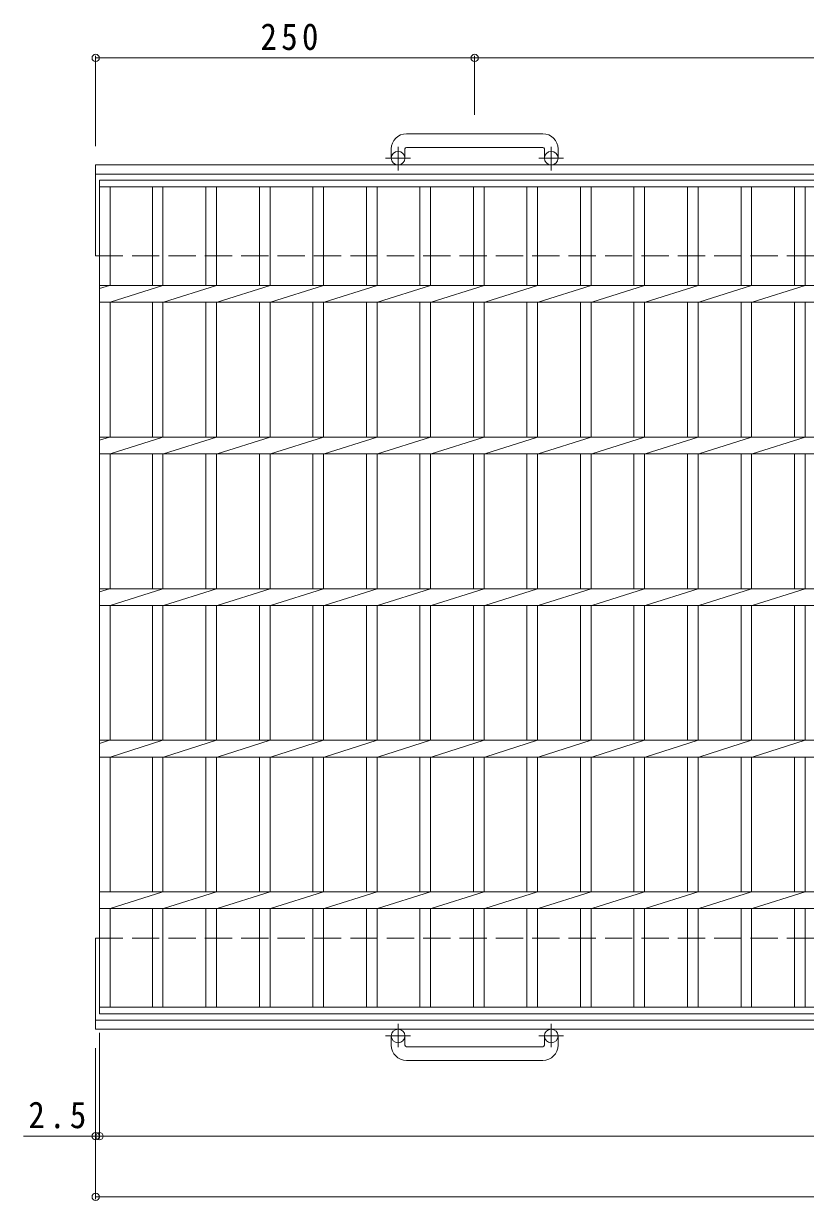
# Model space of a CAD drawing. Units: millimetres, scale not verified. Extents: x -906 to 991, y -824 to 706.
# Drawn here: x -906 to -390, y -199 to 578 of the extents above; entities that cross this region are included whole.
import ezdxf

# ---------------------------------------------------------------- set-up
doc = ezdxf.new("R2010")
doc.units = ezdxf.units.MM
doc.header["$LTSCALE"] = 6
doc.header["$PDMODE"] = 32
doc.header["$PDSIZE"] = 4.8
doc.linetypes.add('CHAIN1', pattern=[8, 5, -1, 1, -1])
doc.linetypes.add('DASHED3', pattern=[4, 3, -1])
for name, color, linetype, lineweight in [('B-1_ピット', 2, 'Continuous', 9), ('B-2_蓋', 3, 'Continuous', 9), ('B-4_寸法', 7, 'Continuous', 9)]:
    doc.layers.add(name, color=color, linetype=linetype, lineweight=lineweight)
doc.styles.add('ＭＳ ゴシック', font='')
doc.styles.get('ＭＳ ゴシック').set_extended_font_data('MS Gothic')

msp = doc.modelspace()

# ---------------------------------------------------------------- linework, layer by layer
at = {"layer": 'B-1_ピット'}
for p, q in [((-563.153, 504.813), (-653.153, 504.813)), ((-663.153, 494.814), (-663.153, 488.713)), ((-654.153, 494.814), (-654.153, 488.713)), ((-653.153, 495.813), (-563.153, 495.813)), ((-562.153, 494.814), (-562.153, 488.713)), ((-553.153, 494.814), (-553.153, 488.713)), ((361.21, 484.213), (-858.153, 484.213)), ((-858.153, 424.214), (-858.153, 484.213)), ((361.21, 478.213), (-858.153, 478.213)), ((-858.153, -25.787), (-858.153, -85.787)), ((361.21, -79.787), (-858.153, -79.787)), ((361.21, -85.787), (-858.153, -85.787)), ((-663.153, -96.388), (-663.153, -90.287)), ((-654.153, -96.388), (-654.153, -90.287)), ((-562.153, -96.388), (-562.153, -90.287)), ((-553.153, -96.388), (-553.153, -90.287)), ((-653.153, -97.388), (-563.153, -97.388)), ((-563.153, -106.387), (-653.153, -106.387))]:
    msp.add_line(p, q, dxfattribs=at)
at = {"layer": 'B-1_ピット', "linetype": 'CHAIN1'}
for p, q in [((-658.653, 480.606), (-658.653, 496.204)), ((-557.653, 480.606), (-557.653, 496.204)), ((-650.49, 488.713), (-666.897, 488.713)), ((-549.49, 488.713), (-565.897, 488.713)), ((-658.653, -82.181), (-658.653, -97.777)), ((-557.653, -82.181), (-557.653, -97.777)), ((-650.49, -90.287), (-666.897, -90.287)), ((-549.49, -90.287), (-565.897, -90.287))]:
    msp.add_line(p, q, dxfattribs=at)
at = {"layer": 'B-1_ピット', "linetype": 'DASHED3'}
for p, q in [((-858.153, 424.214), (361.21, 424.214)), ((-858.153, -25.787), (361.21, -25.787))]:
    msp.add_line(p, q, dxfattribs=at)
at = {"layer": 'B-1_ピット'}
for centre in [(-658.653, 488.713), (-557.653, 488.713), (-658.653, -90.287), (-557.653, -90.287)]:
    msp.add_circle(centre, 4.5, dxfattribs=at)
for centre, radius, start, end in [((-653.153, 494.814), 10, 90, 180), ((-563.153, 494.814), 10, 0, 90), ((-653.153, 494.814), 1, 90, 180), ((-563.153, 494.814), 1, 0, 90), ((-653.153, -96.388), 10, 180, 270), ((-653.153, -96.388), 1, 180, 270), ((-563.153, -96.388), 10, 270, 0), ((-563.153, -96.388), 1, 270, 0)]:
    msp.add_arc(centre, radius, start, end, dxfattribs=at)
at = {"layer": 'B-2_蓋'}
for p, q in [((-855.653, 474.213), (139.347, 474.213)), ((-855.653, -75.787), (-855.653, 474.213)), ((-855.653, 469.714), (139.347, 469.714)), ((-848.653, 404.713), (-848.653, 469.714)), ((-820.753, 469.714), (-820.753, 404.713)), ((-813.753, 469.714), (-813.753, 404.713)), ((-785.453, 469.714), (-785.453, 404.713)), ((-778.453, 469.714), (-778.453, 404.713)), ((-750.153, 469.714), (-750.153, 404.713)), ((-743.153, 469.714), (-743.153, 404.713)), ((-714.853, 469.714), (-714.853, 404.713)), ((-707.853, 469.714), (-707.853, 404.713)), ((-679.553, 469.714), (-679.553, 404.713)), ((-672.553, 469.714), (-672.553, 404.713)), ((-644.253, 469.714), (-644.253, 404.713)), ((-637.253, 469.714), (-637.253, 404.713)), ((-608.953, 469.714), (-608.953, 404.713)), ((-601.953, 469.714), (-601.953, 404.713)), ((-573.653, 469.714), (-573.653, 404.713)), ((-566.653, 469.714), (-566.653, 404.713)), ((-538.353, 469.714), (-538.353, 404.713)), ((-531.353, 469.714), (-531.353, 404.713)), ((-503.053, 469.714), (-503.053, 404.713)), ((-496.053, 469.714), (-496.053, 404.713)), ((-467.753, 469.714), (-467.753, 404.713)), ((-460.753, 469.714), (-460.753, 404.713)), ((-432.453, 469.714), (-432.453, 404.713)), ((-425.453, 469.714), (-425.453, 404.713)), ((-397.153, 469.714), (-397.153, 404.713)), ((-390.153, 469.714), (-390.153, 404.713)), ((-855.653, 404.713), (139.347, 404.713)), ((-855.653, 402.632), (-849.053, 404.713)), ((-848.653, 393.714), (-813.753, 404.713)), ((-813.353, 393.714), (-778.453, 404.713)), ((-778.053, 393.714), (-743.153, 404.713)), ((-742.753, 393.714), (-707.853, 404.713)), ((-707.453, 393.714), (-672.554, 404.713)), ((-672.153, 393.714), (-637.253, 404.713)), ((-636.853, 393.714), (-601.953, 404.713)), ((-601.553, 393.714), (-566.653, 404.713)), ((-566.253, 393.714), (-531.353, 404.713)), ((-530.953, 393.714), (-496.053, 404.713)), ((-495.653, 393.714), (-460.754, 404.713)), ((-460.353, 393.714), (-425.453, 404.713)), ((-425.053, 393.714), (-390.153, 404.713)), ((-855.653, 393.714), (139.347, 393.714)), ((-848.653, 304.713), (-848.653, 393.714)), ((-820.753, 393.714), (-820.753, 304.713)), ((-813.753, 393.714), (-813.753, 304.713)), ((-785.453, 393.714), (-785.453, 304.713)), ((-778.453, 393.714), (-778.453, 304.713)), ((-750.153, 393.714), (-750.153, 304.713)), ((-743.153, 393.714), (-743.153, 304.713)), ((-714.853, 393.714), (-714.853, 304.713)), ((-707.853, 393.714), (-707.853, 304.713)), ((-679.553, 393.714), (-679.553, 304.713)), ((-672.553, 393.714), (-672.553, 304.713)), ((-644.253, 393.714), (-644.253, 304.713)), ((-637.253, 393.714), (-637.253, 304.713)), ((-608.953, 393.714), (-608.953, 304.713)), ((-601.953, 393.714), (-601.953, 304.713)), ((-573.653, 393.714), (-573.653, 304.713)), ((-566.653, 393.714), (-566.653, 304.713)), ((-538.353, 393.714), (-538.353, 304.713)), ((-531.353, 393.714), (-531.353, 304.713)), ((-503.053, 393.714), (-503.053, 304.713)), ((-496.053, 393.714), (-496.053, 304.713)), ((-467.753, 393.714), (-467.753, 304.713)), ((-460.753, 393.714), (-460.753, 304.713)), ((-432.453, 393.714), (-432.453, 304.713)), ((-425.453, 393.714), (-425.453, 304.713)), ((-397.153, 393.714), (-397.153, 304.713)), ((-390.153, 393.714), (-390.153, 304.713)), ((-855.653, 304.713), (139.347, 304.713)), ((-855.653, 302.632), (-849.053, 304.713)), ((-848.653, 293.714), (-813.753, 304.713)), ((-813.353, 293.714), (-778.453, 304.713)), ((-778.053, 293.714), (-743.153, 304.713)), ((-742.753, 293.714), (-707.853, 304.713)), ((-707.453, 293.714), (-672.554, 304.713)), ((-672.153, 293.714), (-637.253, 304.713)), ((-636.853, 293.714), (-601.953, 304.713)), ((-601.553, 293.714), (-566.653, 304.713)), ((-566.253, 293.714), (-531.353, 304.713)), ((-530.953, 293.714), (-496.053, 304.713)), ((-495.653, 293.714), (-460.754, 304.713)), ((-460.353, 293.714), (-425.453, 304.713)), ((-425.053, 293.714), (-390.153, 304.713)), ((-855.653, 293.714), (139.347, 293.714)), ((-848.653, 204.713), (-848.653, 293.714)), ((-820.753, 293.714), (-820.753, 204.713)), ((-813.753, 293.714), (-813.753, 204.713)), ((-785.453, 293.714), (-785.453, 204.713)), ((-778.453, 293.714), (-778.453, 204.713)), ((-750.153, 293.714), (-750.153, 204.713)), ((-743.153, 293.714), (-743.153, 204.713)), ((-714.853, 293.714), (-714.853, 204.713)), ((-707.853, 293.714), (-707.853, 204.713)), ((-679.553, 293.714), (-679.553, 204.713)), ((-672.553, 293.714), (-672.553, 204.713)), ((-644.253, 293.714), (-644.253, 204.713)), ((-637.253, 293.714), (-637.253, 204.713)), ((-608.953, 293.714), (-608.953, 204.713)), ((-601.953, 293.714), (-601.953, 204.713)), ((-573.653, 293.714), (-573.653, 204.713)), ((-566.653, 293.714), (-566.653, 204.713)), ((-538.353, 293.714), (-538.353, 204.713)), ((-531.353, 293.714), (-531.353, 204.713)), ((-503.053, 293.714), (-503.053, 204.713)), ((-496.053, 293.714), (-496.053, 204.713)), ((-467.753, 293.714), (-467.753, 204.713)), ((-460.753, 293.714), (-460.753, 204.713)), ((-432.453, 293.714), (-432.453, 204.713)), ((-425.453, 293.714), (-425.453, 204.713)), ((-397.153, 293.714), (-397.153, 204.713)), ((-390.153, 293.714), (-390.153, 204.713)), ((-855.653, 204.713), (139.347, 204.713)), ((-855.653, 202.632), (-849.053, 204.713)), ((-848.653, 193.714), (-813.753, 204.713)), ((-813.353, 193.714), (-778.453, 204.713)), ((-778.053, 193.714), (-743.153, 204.713)), ((-742.753, 193.714), (-707.853, 204.713)), ((-707.453, 193.714), (-672.554, 204.713)), ((-672.153, 193.714), (-637.253, 204.713)), ((-636.853, 193.714), (-601.953, 204.713)), ((-601.553, 193.714), (-566.653, 204.713)), ((-566.253, 193.714), (-531.353, 204.713)), ((-530.953, 193.714), (-496.053, 204.713)), ((-495.653, 193.714), (-460.754, 204.713)), ((-460.353, 193.714), (-425.453, 204.713)), ((-425.053, 193.714), (-390.153, 204.713)), ((-855.653, 193.714), (139.347, 193.714)), ((-848.653, 104.713), (-848.653, 193.714)), ((-820.753, 193.714), (-820.753, 104.713)), ((-813.753, 193.714), (-813.753, 104.713)), ((-785.453, 193.714), (-785.453, 104.713)), ((-778.453, 193.714), (-778.453, 104.713)), ((-750.153, 193.714), (-750.153, 104.713)), ((-743.153, 193.714), (-743.153, 104.713)), ((-714.853, 193.714), (-714.853, 104.713)), ((-707.853, 193.714), (-707.853, 104.713)), ((-679.553, 193.714), (-679.553, 104.713)), ((-672.553, 193.714), (-672.553, 104.713)), ((-644.253, 193.714), (-644.253, 104.713)), ((-637.253, 193.714), (-637.253, 104.713)), ((-608.953, 193.714), (-608.953, 104.713)), ((-601.953, 193.714), (-601.953, 104.713)), ((-573.653, 193.714), (-573.653, 104.713)), ((-566.653, 193.714), (-566.653, 104.713)), ((-538.353, 193.714), (-538.353, 104.713)), ((-531.353, 193.714), (-531.353, 104.713)), ((-503.053, 193.714), (-503.053, 104.713)), ((-496.053, 193.714), (-496.053, 104.713)), ((-467.753, 193.714), (-467.753, 104.713)), ((-460.753, 193.714), (-460.753, 104.713)), ((-432.453, 193.714), (-432.453, 104.713)), ((-425.453, 193.714), (-425.453, 104.713)), ((-397.153, 193.714), (-397.153, 104.713)), ((-390.153, 193.714), (-390.153, 104.713)), ((-855.653, 104.713), (139.347, 104.713)), ((-855.653, 102.632), (-849.053, 104.713)), ((-848.653, 93.714), (-813.753, 104.713)), ((-813.353, 93.714), (-778.453, 104.713)), ((-778.053, 93.714), (-743.153, 104.713)), ((-742.753, 93.714), (-707.853, 104.713)), ((-707.453, 93.714), (-672.554, 104.713)), ((-672.153, 93.714), (-637.253, 104.713)), ((-636.853, 93.714), (-601.953, 104.713)), ((-601.553, 93.714), (-566.653, 104.713)), ((-566.253, 93.714), (-531.353, 104.713)), ((-530.953, 93.714), (-496.053, 104.713)), ((-495.653, 93.714), (-460.754, 104.713)), ((-460.353, 93.714), (-425.453, 104.713)), ((-425.053, 93.714), (-390.153, 104.713)), ((-855.653, 93.714), (139.347, 93.714)), ((-848.653, 4.713), (-848.653, 93.714)), ((-820.753, 93.714), (-820.753, 4.713)), ((-813.753, 93.714), (-813.753, 4.713)), ((-785.453, 93.714), (-785.453, 4.713)), ((-778.453, 93.714), (-778.453, 4.713)), ((-750.153, 93.714), (-750.153, 4.713)), ((-743.153, 93.714), (-743.153, 4.713)), ((-714.853, 93.714), (-714.853, 4.713)), ((-707.853, 93.714), (-707.853, 4.713)), ((-679.553, 93.714), (-679.553, 4.713)), ((-672.553, 93.714), (-672.553, 4.713)), ((-644.253, 93.714), (-644.253, 4.713)), ((-637.253, 93.714), (-637.253, 4.713)), ((-608.953, 93.714), (-608.953, 4.713)), ((-601.953, 93.714), (-601.953, 4.713)), ((-573.653, 93.714), (-573.653, 4.713)), ((-566.653, 93.714), (-566.653, 4.713)), ((-538.353, 93.714), (-538.353, 4.713)), ((-531.353, 93.714), (-531.353, 4.713)), ((-503.053, 93.714), (-503.053, 4.713)), ((-496.053, 93.714), (-496.053, 4.713)), ((-467.753, 93.714), (-467.753, 4.713)), ((-460.753, 93.714), (-460.753, 4.713)), ((-432.453, 93.714), (-432.453, 4.713)), ((-425.453, 93.714), (-425.453, 4.713)), ((-397.153, 93.714), (-397.153, 4.713)), ((-390.153, 93.714), (-390.153, 4.713)), ((-855.653, 4.713), (139.347, 4.713)), ((-848.653, -6.287), (-813.753, 4.713)), ((-813.353, -6.287), (-778.453, 4.713)), ((-778.053, -6.287), (-743.153, 4.713)), ((-742.753, -6.287), (-707.853, 4.713)), ((-707.453, -6.287), (-672.554, 4.713)), ((-672.153, -6.287), (-637.253, 4.713)), ((-636.853, -6.287), (-601.953, 4.713)), ((-601.553, -6.287), (-566.653, 4.713)), ((-566.253, -6.287), (-531.353, 4.713)), ((-530.953, -6.287), (-496.053, 4.713)), ((-495.653, -6.287), (-460.754, 4.713)), ((-460.353, -6.287), (-425.453, 4.713)), ((-425.053, -6.287), (-390.153, 4.713)), ((-855.653, -6.287), (139.347, -6.287)), ((-848.653, -71.287), (-848.653, -6.287)), ((-820.753, -6.287), (-820.753, -71.287)), ((-813.753, -6.287), (-813.753, -71.287)), ((-785.453, -6.287), (-785.453, -71.287)), ((-778.453, -6.287), (-778.453, -71.287)), ((-750.153, -6.287), (-750.153, -71.287)), ((-743.153, -6.287), (-743.153, -71.287)), ((-714.853, -6.287), (-714.853, -71.287)), ((-707.853, -6.287), (-707.853, -71.287)), ((-679.553, -6.287), (-679.553, -71.287)), ((-672.553, -6.287), (-672.553, -71.287)), ((-644.253, -6.287), (-644.253, -71.287)), ((-637.253, -6.287), (-637.253, -71.287)), ((-608.953, -6.287), (-608.953, -71.287)), ((-601.953, -6.287), (-601.953, -71.287)), ((-573.653, -6.287), (-573.653, -71.287)), ((-566.653, -6.287), (-566.653, -71.287)), ((-538.353, -6.287), (-538.353, -71.287)), ((-531.353, -6.287), (-531.353, -71.287)), ((-503.053, -6.287), (-503.053, -71.287)), ((-496.053, -6.287), (-496.053, -71.287)), ((-467.753, -6.287), (-467.753, -71.287)), ((-460.753, -6.287), (-460.753, -71.287)), ((-432.453, -6.287), (-432.453, -71.287)), ((-425.453, -6.287), (-425.453, -71.287)), ((-397.153, -6.287), (-397.153, -71.287)), ((-390.153, -6.287), (-390.153, -71.287)), ((139.347, -71.287), (-855.653, -71.287)), ((139.347, -75.787), (-855.653, -75.787))]:
    msp.add_line(p, q, dxfattribs=at)
at = {"layer": 'B-4_寸法'}
for p, q in [((-858.153, 496.713), (-858.153, 556.313)), ((-858.153, 554.813), (361.21, 554.813)), ((-608.153, 517.313), (-608.153, 556.313)), ((-855.653, -88.287), (-855.653, -157.887)), ((-858.153, -98.287), (-858.153, -197.887)), ((-905.724, -156.387), (139.347, -156.387)), ((-858.153, -196.387), (361.21, -196.387))]:
    msp.add_line(p, q, dxfattribs=at)
for p in [(-858.153, 554.813), (-608.153, 554.813), (-858.153, -156.387), (-855.653, -156.387), (-858.153, -196.387)]:
    msp.add_point(p, dxfattribs=at)

# ---------------------------------------------------------------- texts
at = {"layer": 'B-4_寸法', "color": 2, "char_height": 17.6, "attachment_point": 7, "style": 'ＭＳ ゴシック'}
for s, insert in [('\\T1.27;\\W0.9;250', (-749.403, 559.813)), ('\\T1.27;\\W0.9;2.5', (-902.517, -151.387))]:
    msp.add_mtext(s, dxfattribs=dict(at, insert=insert))

doc.saveas('drawing.dxf')
